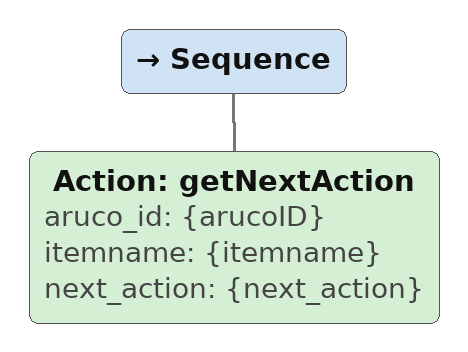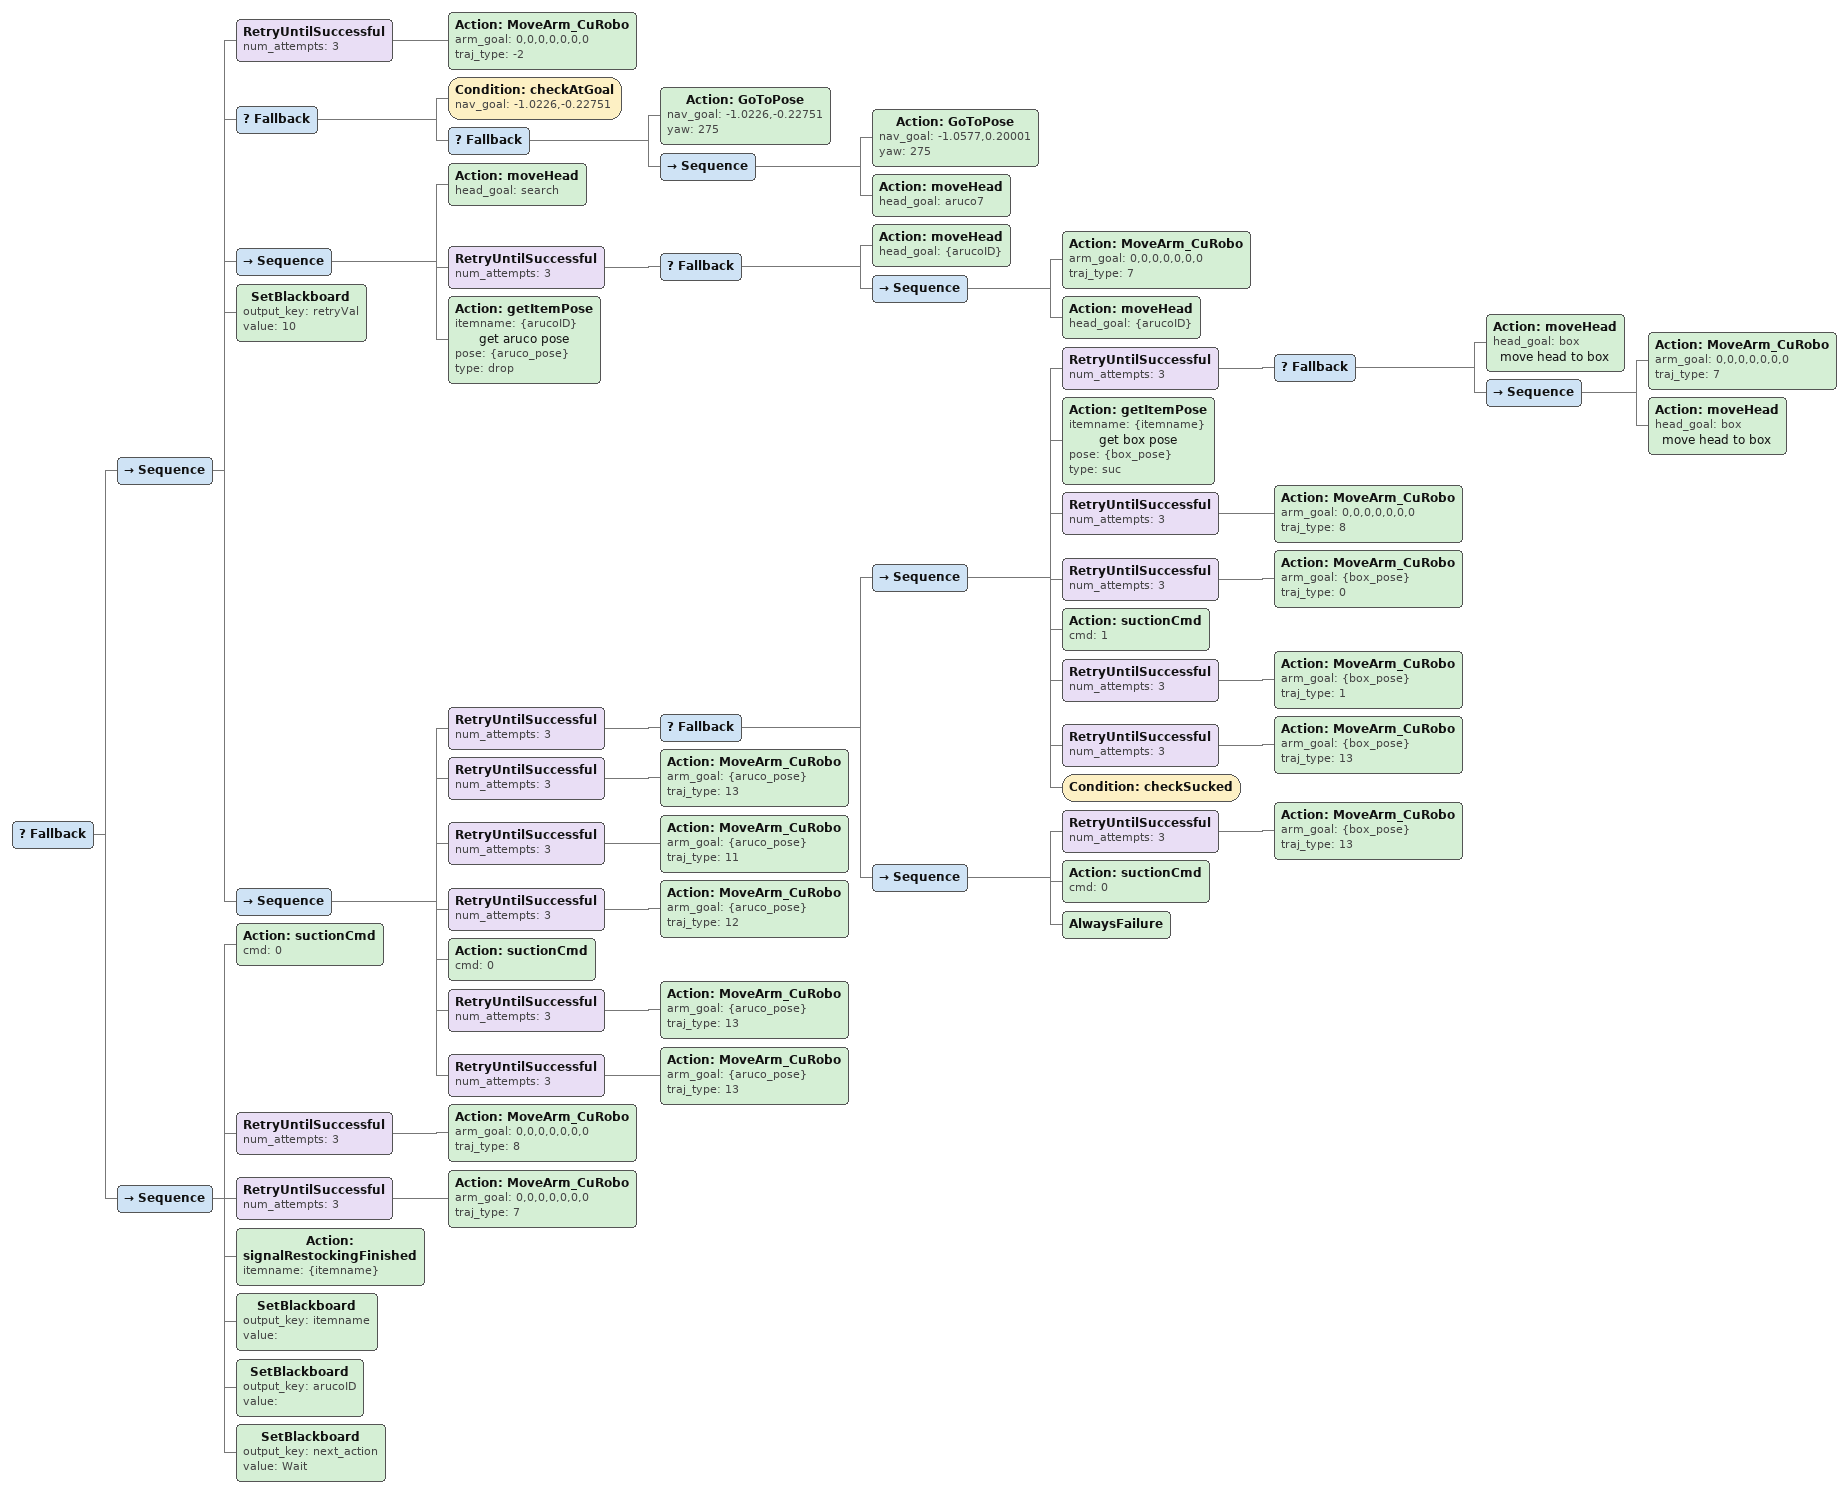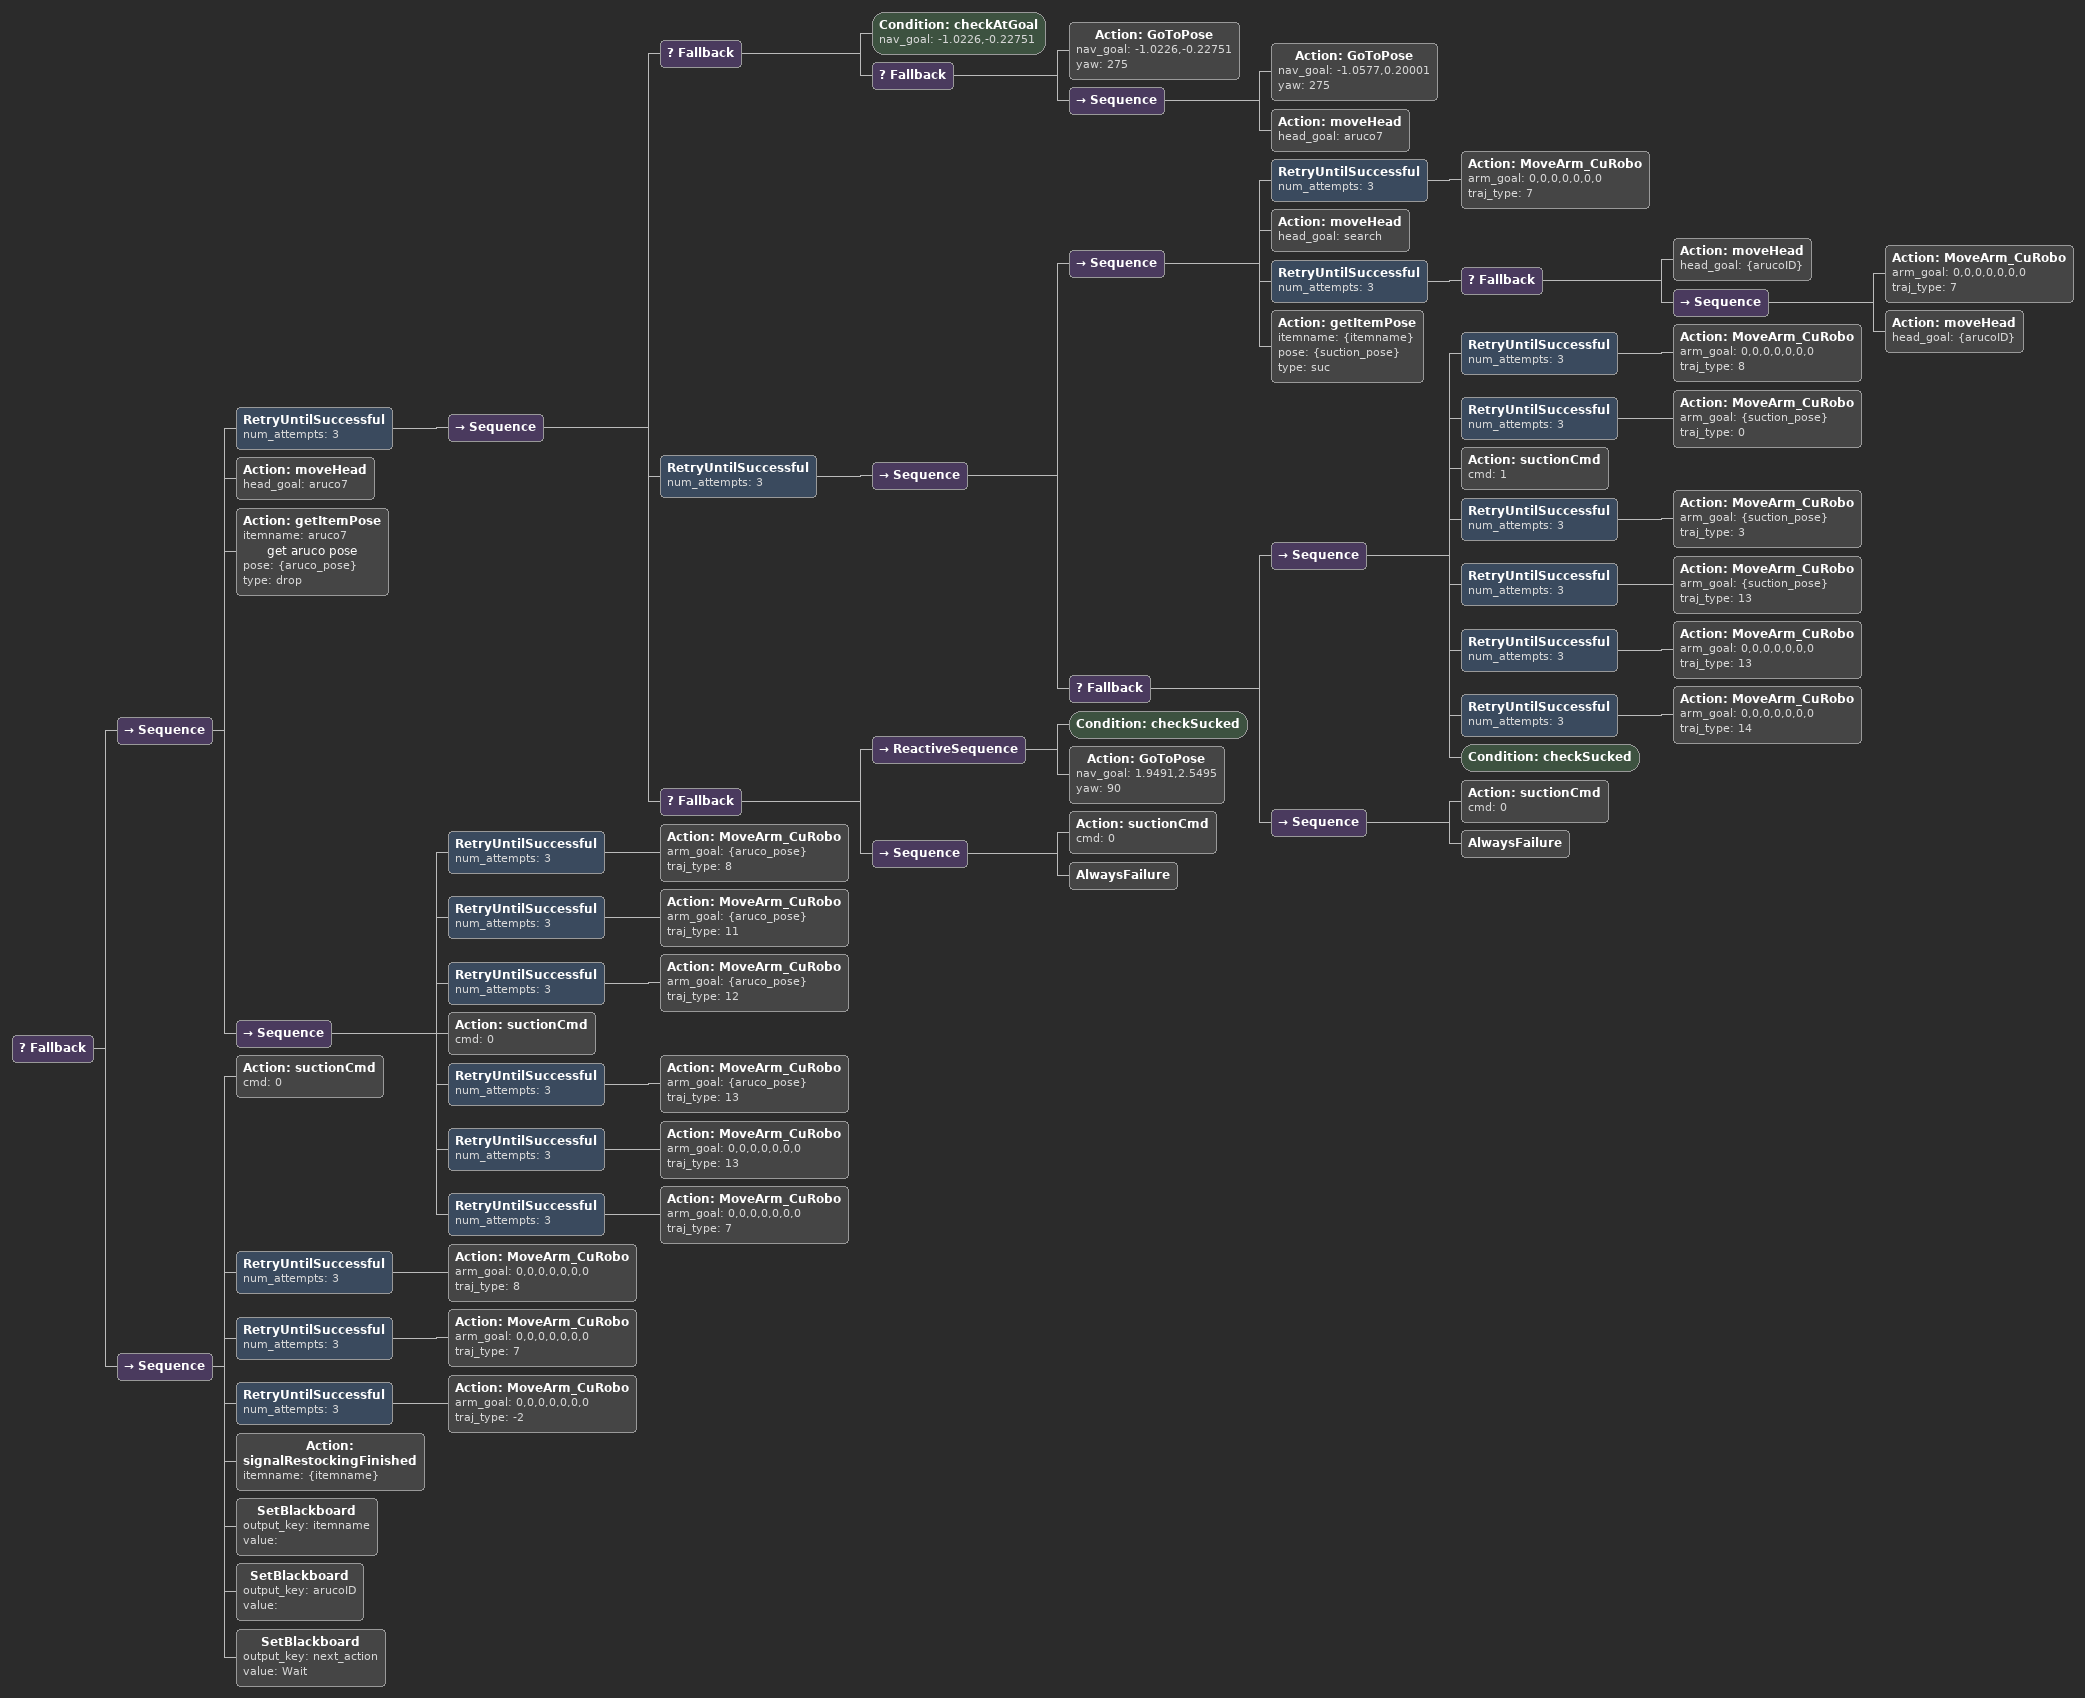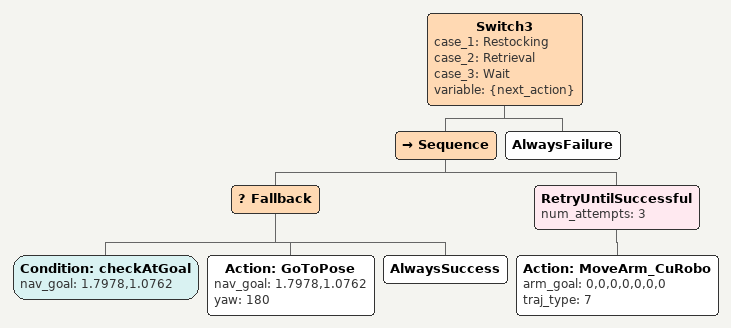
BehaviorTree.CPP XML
<Sequence>
    <Action ID="getNextAction" aruco_id="{arucoID}" itemname="{itemname}" next_action="{next_action}"/>
</Sequence>

<Fallback>
    <Sequence>
        <RetryUntilSuccessful num_attempts="3">
            <Action ID="MoveArm_CuRobo" arm_goal="0,0,0,0,0,0,0" traj_type="-2"/>
        </RetryUntilSuccessful>
        <Fallback>
            <Condition ID="checkAtGoal" nav_goal="-1.0226,-0.22751"/>
            <Fallback>
                <Action ID="GoToPose" nav_goal="-1.0226,-0.22751" yaw="275"/>
                <Sequence>
                    <Action ID="GoToPose" nav_goal="-1.0577,0.20001" yaw="275"/>
                    <Action ID="moveHead" head_goal="aruco7"/>
                </Sequence>
            </Fallback>
        </Fallback>
        <Sequence>
            <Action ID="moveHead" head_goal="search"/>
            <RetryUntilSuccessful num_attempts="3">
                <Fallback>
                    <Action ID="moveHead" head_goal="{arucoID}"/>
                    <Sequence>
                        <Action ID="MoveArm_CuRobo" arm_goal="0,0,0,0,0,0,0" traj_type="7"/>
                        <Action ID="moveHead" head_goal="{arucoID}"/>
                    </Sequence>
                </Fallback>
            </RetryUntilSuccessful>
            <Action ID="getItemPose" itemname="{arucoID}" name="get aruco pose" pose="{aruco_pose}" type="drop"/>
        </Sequence>
        <SetBlackboard output_key="retryVal" value="10"/>
        <Sequence>
            <RetryUntilSuccessful num_attempts="3">
                <Fallback>
                    <Sequence>
                        <RetryUntilSuccessful num_attempts="3">
                            <Fallback>
                                <Action ID="moveHead" head_goal="box" name="move head to box"/>
                                <Sequence>
                                    <Action ID="MoveArm_CuRobo" arm_goal="0,0,0,0,0,0,0" traj_type="7"/>
                                    <Action ID="moveHead" head_goal="box" name="move head to box"/>
                                </Sequence>
                            </Fallback>
                        </RetryUntilSuccessful>
                        <Action ID="getItemPose" itemname="{itemname}" name="get box pose" pose="{box_pose}" type="suc"/>
                        <RetryUntilSuccessful num_attempts="3">
                            <Action ID="MoveArm_CuRobo" arm_goal="0,0,0,0,0,0,0" traj_type="8"/>
                        </RetryUntilSuccessful>
                        <RetryUntilSuccessful num_attempts="3">
                            <Action ID="MoveArm_CuRobo" arm_goal="{box_pose}" traj_type="0"/>
                        </RetryUntilSuccessful>
                        <Action ID="suctionCmd" cmd="1"/>
                        <RetryUntilSuccessful num_attempts="3">
                            <Action ID="MoveArm_CuRobo" arm_goal="{box_pose}" traj_type="1"/>
                        </RetryUntilSuccessful>
                        <RetryUntilSuccessful num_attempts="3">
                            <Action ID="MoveArm_CuRobo" arm_goal="{box_pose}" traj_type="13"/>
                        </RetryUntilSuccessful>
                        <Condition ID="checkSucked"/>
                    </Sequence>
                    <Sequence>
                        <RetryUntilSuccessful num_attempts="3">
                            <Action ID="MoveArm_CuRobo" arm_goal="{box_pose}" traj_type="13"/>
                        </RetryUntilSuccessful>
                        <Action ID="suctionCmd" cmd="0"/>
                        <AlwaysFailure/>
                    </Sequence>
                </Fallback>
            </RetryUntilSuccessful>
            <RetryUntilSuccessful num_attempts="3">
                <Action ID="MoveArm_CuRobo" arm_goal="{aruco_pose}" traj_type="13"/>
            </RetryUntilSuccessful>
            <RetryUntilSuccessful num_attempts="3">
                <Action ID="MoveArm_CuRobo" arm_goal="{aruco_pose}" traj_type="11"/>
            </RetryUntilSuccessful>
            <RetryUntilSuccessful num_attempts="3">
                <Action ID="MoveArm_CuRobo" arm_goal="{aruco_pose}" traj_type="12"/>
            </RetryUntilSuccessful>
            <Action ID="suctionCmd" cmd="0"/>
            <RetryUntilSuccessful num_attempts="3">
                <Action ID="MoveArm_CuRobo" arm_goal="{aruco_pose}" traj_type="13"/>
            </RetryUntilSuccessful>
            <RetryUntilSuccessful num_attempts="3">
                <Action ID="MoveArm_CuRobo" arm_goal="{aruco_pose}" traj_type="13"/>
            </RetryUntilSuccessful>
        </Sequence>
    </Sequence>
    <Sequence>
        <Action ID="suctionCmd" cmd="0"/>
        <RetryUntilSuccessful num_attempts="3">
            <Action ID="MoveArm_CuRobo" arm_goal="0,0,0,0,0,0,0" traj_type="8"/>
        </RetryUntilSuccessful>
        <RetryUntilSuccessful num_attempts="3">
            <Action ID="MoveArm_CuRobo" arm_goal="0,0,0,0,0,0,0" traj_type="7"/>
        </RetryUntilSuccessful>
        <Action ID="signalRestockingFinished" itemname="{itemname}"/>
        <SetBlackboard output_key="itemname" value=""/>
        <SetBlackboard output_key="arucoID" value=""/>
        <SetBlackboard output_key="next_action" value="Wait"/>
    </Sequence>
</Fallback>

<Fallback>
    <Sequence>
        <RetryUntilSuccessful num_attempts="3">
            <Sequence>
                <Fallback>
                    <Condition ID="checkAtGoal" nav_goal="-1.0226,-0.22751"/>
                    <Fallback>
                        <Action ID="GoToPose" nav_goal="-1.0226,-0.22751" yaw="275"/>
                        <Sequence>
                            <Action ID="GoToPose" nav_goal="-1.0577,0.20001" yaw="275"/>
                            <Action ID="moveHead" head_goal="aruco7"/>
                        </Sequence>
                    </Fallback>
                </Fallback>
                <RetryUntilSuccessful num_attempts="3">
                    <Sequence>
                        <Sequence>
                            <RetryUntilSuccessful num_attempts="3">
                                <Action ID="MoveArm_CuRobo" arm_goal="0,0,0,0,0,0,0" traj_type="7"/>
                            </RetryUntilSuccessful>
                            <Action ID="moveHead" head_goal="search"/>
                            <RetryUntilSuccessful num_attempts="3">
                                <Fallback>
                                    <Action ID="moveHead" head_goal="{arucoID}"/>
                                    <Sequence>
                                        <Action ID="MoveArm_CuRobo" arm_goal="0,0,0,0,0,0,0" traj_type="7"/>
                                        <Action ID="moveHead" head_goal="{arucoID}"/>
                                    </Sequence>
                                </Fallback>
                            </RetryUntilSuccessful>
                            <Action ID="getItemPose" itemname="{itemname}" pose="{suction_pose}" type="suc"/>
                        </Sequence>
                        <Fallback>
                            <Sequence>
                                <RetryUntilSuccessful num_attempts="3">
                                    <Action ID="MoveArm_CuRobo" arm_goal="0,0,0,0,0,0,0" traj_type="8"/>
                                </RetryUntilSuccessful>
                                <RetryUntilSuccessful num_attempts="3">
                                    <Action ID="MoveArm_CuRobo" arm_goal="{suction_pose}" traj_type="0"/>
                                </RetryUntilSuccessful>
                                <Action ID="suctionCmd" cmd="1"/>
                                <RetryUntilSuccessful num_attempts="3">
                                    <Action ID="MoveArm_CuRobo" arm_goal="{suction_pose}" traj_type="3"/>
                                </RetryUntilSuccessful>
                                <RetryUntilSuccessful num_attempts="3">
                                    <Action ID="MoveArm_CuRobo" arm_goal="{suction_pose}" traj_type="13"/>
                                </RetryUntilSuccessful>
                                <RetryUntilSuccessful num_attempts="3">
                                    <Action ID="MoveArm_CuRobo" arm_goal="0,0,0,0,0,0,0" traj_type="13"/>
                                </RetryUntilSuccessful>
                                <RetryUntilSuccessful num_attempts="3">
                                    <Action ID="MoveArm_CuRobo" arm_goal="0,0,0,0,0,0,0" traj_type="14"/>
                                </RetryUntilSuccessful>
                                <Condition ID="checkSucked"/>
                            </Sequence>
                            <Sequence>
                                <Action ID="suctionCmd" cmd="0"/>
                                <AlwaysFailure/>
                            </Sequence>
                        </Fallback>
                    </Sequence>
                </RetryUntilSuccessful>
                <Fallback>
                    <ReactiveSequence>
                        <Condition ID="checkSucked"/>
                        <Action ID="GoToPose" nav_goal="1.9491,2.5495" yaw="90"/>
                    </ReactiveSequence>
                    <Sequence>
                        <Action ID="suctionCmd" cmd="0"/>
                        <AlwaysFailure/>
                    </Sequence>
                </Fallback>
            </Sequence>
        </RetryUntilSuccessful>
        <Action ID="moveHead" head_goal="aruco7"/>
        <Action ID="getItemPose" itemname="aruco7" name="get aruco pose" pose="{aruco_pose}" type="drop"/>
        <Sequence>
            <RetryUntilSuccessful num_attempts="3">
                <Action ID="MoveArm_CuRobo" arm_goal="{aruco_pose}" traj_type="8"/>
            </RetryUntilSuccessful>
            <RetryUntilSuccessful num_attempts="3">
                <Action ID="MoveArm_CuRobo" arm_goal="{aruco_pose}" traj_type="11"/>
            </RetryUntilSuccessful>
            <RetryUntilSuccessful num_attempts="3">
                <Action ID="MoveArm_CuRobo" arm_goal="{aruco_pose}" traj_type="12"/>
            </RetryUntilSuccessful>
            <Action ID="suctionCmd" cmd="0"/>
            <RetryUntilSuccessful num_attempts="3">
                <Action ID="MoveArm_CuRobo" arm_goal="{aruco_pose}" traj_type="13"/>
            </RetryUntilSuccessful>
            <RetryUntilSuccessful num_attempts="3">
                <Action ID="MoveArm_CuRobo" arm_goal="0,0,0,0,0,0,0" traj_type="13"/>
            </RetryUntilSuccessful>
            <RetryUntilSuccessful num_attempts="3">
                <Action ID="MoveArm_CuRobo" arm_goal="0,0,0,0,0,0,0" traj_type="7"/>
            </RetryUntilSuccessful>
        </Sequence>
    </Sequence>
    <Sequence>
        <Action ID="suctionCmd" cmd="0"/>
        <RetryUntilSuccessful num_attempts="3">
            <Action ID="MoveArm_CuRobo" arm_goal="0,0,0,0,0,0,0" traj_type="8"/>
        </RetryUntilSuccessful>
        <RetryUntilSuccessful num_attempts="3">
            <Action ID="MoveArm_CuRobo" arm_goal="0,0,0,0,0,0,0" traj_type="7"/>
        </RetryUntilSuccessful>
        <RetryUntilSuccessful num_attempts="3">
            <Action ID="MoveArm_CuRobo" arm_goal="0,0,0,0,0,0,0" traj_type="-2"/>
        </RetryUntilSuccessful>
        <Action ID="signalRestockingFinished" itemname="{itemname}"/>
        <SetBlackboard output_key="itemname" value=""/>
        <SetBlackboard output_key="arucoID" value=""/>
        <SetBlackboard output_key="next_action" value="Wait"/>
    </Sequence>
</Fallback>

<Switch3 case_1="Restocking" case_2="Retrieval" case_3="Wait" variable="{next_action}">
    <Sequence>
        <Fallback>
            <Condition ID="checkAtGoal" nav_goal="1.7978,1.0762"/>
            <Action ID="GoToPose" nav_goal="1.7978,1.0762" yaw="180"/>
            <AlwaysSuccess/>
        </Fallback>
        <RetryUntilSuccessful num_attempts="3">
            <Action ID="MoveArm_CuRobo" arm_goal="0,0,0,0,0,0,0" traj_type="7"/>
        </RetryUntilSuccessful>
    </Sequence>
    <AlwaysFailure/>
</Switch3>
